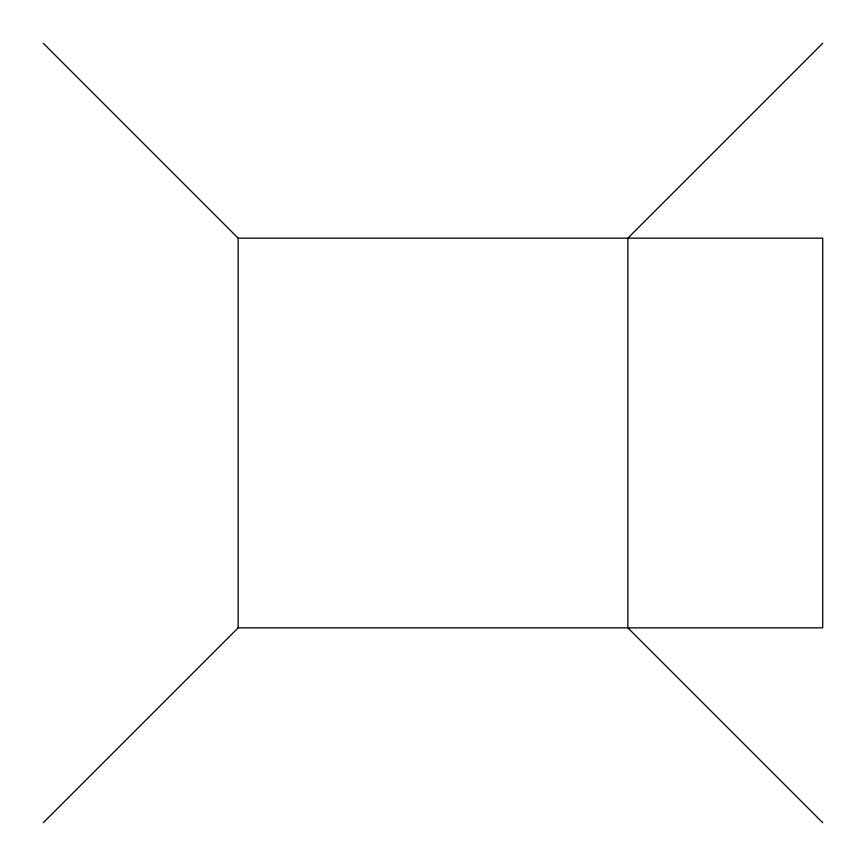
<?xml version="1.0" encoding="UTF-8"?>
<svg xmlns="http://www.w3.org/2000/svg" width="866" height="866" viewBox="0 0 866 866"><rect width="100%" height="100%" fill="white"/><g stroke="black" fill="none" stroke-linecap="round" stroke-linejoin="round"><path stroke-width="1.3" d="M43.3 822.7L238.15 627.85L822.7 627.85L822.7 238.15L238.15 238.15L43.3 43.3M822.7 43.3L627.85 238.15L627.85 627.85L822.7 822.7M238.15 238.15L238.15 627.85"/></g></svg>
